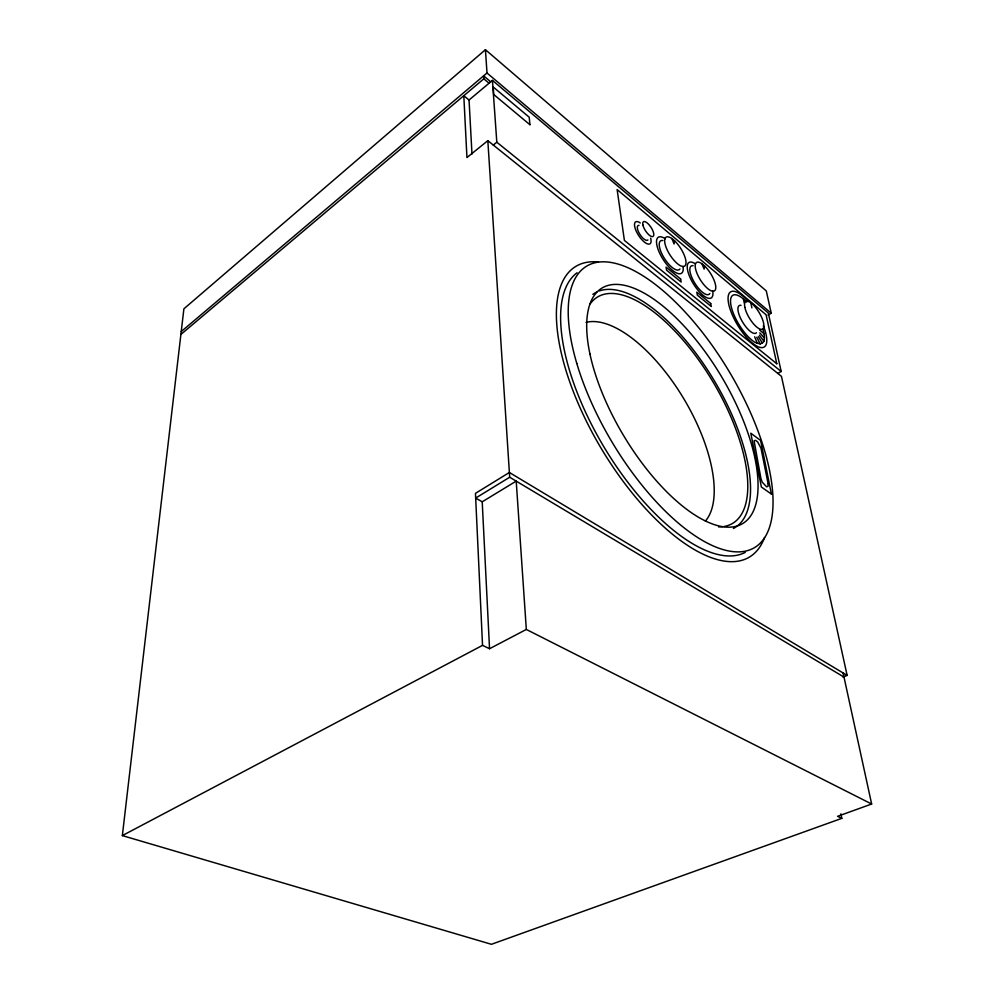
<?xml version="1.0" encoding="UTF-8"?>
<svg xmlns="http://www.w3.org/2000/svg" width="994" height="994" viewBox="0 0 994 994"><rect width="100%" height="100%" fill="white"/><g stroke="black" fill="none" stroke-linecap="round" stroke-linejoin="round"><path stroke-width="1.49" d="M840.899 813.837L841.806 818.36L491.434 944.3L122.349 835.594L183.89 308.823L485.432 49.7L766.299 290.944L771.232 313.185L768.014 315.16M704.547 265.92L704.125 269.088L701.95 263.758A16.786 6.026 57.8 0 0 698.235 276.083A16.786 6.026 57.8 0 0 715.171 290.136A16.786 6.026 57.8 0 0 704.547 265.92L701.95 263.758M674.615 240.821L674.081 243.977L671.894 238.56A17.196 6.287 57.3 0 0 667.595 250.749A17.196 6.287 57.3 0 0 685.301 265.435A17.196 6.287 57.3 0 0 674.615 240.821L671.894 238.56M181.243 331.549L486.998 72.997L485.432 49.7M180.908 334.431L483.817 78.824L483.631 75.855L490.738 81.843M471.988 154.082L469.044 100.021L492.44 80.39L768.312 313.011L781.172 371.483L777.83 373.433M842.999 677.138L847.124 675.386L781.458 376.353L487.83 140.676L466.944 157.549L463.8 95.722L469.044 100.021M493.285 145.049L496.814 142.217L492.44 80.39M487.83 140.676L509.686 477.232L475.679 498.069L482.214 501.808L489.545 648.734L526.323 629.451L871.651 804.022L843.098 672.975M482.214 501.808L516.209 481.121L526.323 629.451M746.73 302.089A28.23 9.928 58.7 0 0 731.062 305.829A28.23 9.928 58.7 0 0 755.018 342.371L760.236 343.999L763.554 342.011A28.23 9.928 58.7 0 0 762.696 328.567M122.349 835.594L482.537 645.367L489.545 648.734M871.651 804.022L837.582 816.322L841.806 818.36M509.686 477.232L843.993 677.088M847.124 675.386L509.375 472.485L475.455 493.359L482.537 645.367M496.814 142.217L781.172 371.483M483.817 78.824L489.06 83.223M486.998 72.997L771.232 313.185M759.553 329.871L764.001 333.798M759.814 332.891L764.374 337.972M759.416 335.202L763.839 341.166M758.385 336.68L762.448 343.216M756.769 337.227L760.236 343.999M754.657 336.804L757.329 343.439M750.805 302.748L751.886 307.892M743.425 299.032L744.282 303.17M586.038 322.391A116.981 51.489 59.2 0 1 683.636 398.47A116.981 51.489 59.2 0 1 705.355 521.117M722.638 526.696A131.792 55.614 59.2 0 1 718.55 526.895M590.225 303.791A131.792 55.614 59.2 0 1 712.487 381.05A131.792 55.614 59.2 0 1 723.93 526.509M592.846 294.348A136.625 57.664 59.2 0 1 596.748 292.012M599.419 290.919A136.625 57.664 59.2 0 1 718.376 387.759A136.625 57.664 59.2 0 1 733.373 528.497M764.535 537.543A169.291 71.58 59.2 0 1 601.991 449.723A169.291 71.58 59.2 0 1 598.5 262.006M745.251 552.366A163.227 68.996 59.2 0 1 604.464 447.809A163.227 68.996 59.2 0 1 577.104 272.754M756.459 332.729A16.128 5.678 58.7 0 1 741.971 321A16.128 5.678 58.7 0 1 741.015 305.332M647.902 239.952A8.76 3.28 56.7 0 1 639.627 233.95A8.76 3.28 56.7 0 1 639.043 225.34M763.305 325.746A32.268 11.344 58.7 0 1 754.819 344.893A32.268 11.344 58.7 0 1 728.354 302.077A32.268 11.344 58.7 0 1 748.333 301.517M650.685 238.2A13.133 4.933 56.7 0 1 645.392 242.822A13.133 4.933 56.7 0 1 634.893 227.464A13.133 4.933 56.7 0 1 640.285 222.954M683.064 266.442A21.433 7.927 57.2 0 1 672.913 270.703A21.433 7.927 57.2 0 1 657.046 245.94A21.433 7.927 57.2 0 1 665.359 238.784M679.946 268.939A17.146 6.337 57.2 0 1 663.855 257.521A17.146 6.337 57.2 0 1 662.849 240.523M712.71 290.894A20.924 7.592 57.8 0 1 703.292 295.504A20.924 7.592 57.8 0 1 687.836 271.312A20.924 7.592 57.8 0 1 695.44 263.882M709.84 293.503A16.736 6.076 57.8 0 1 694.483 282.644A16.736 6.076 57.8 0 1 693.129 265.709M768.138 483.842L768.051 486.29L766.622 486.836L762.236 482.165L760.969 478.735L754.073 440.764L755.502 440.33L757.676 441.932L761.019 448.282L768.138 483.842M771.406 494.08L761.379 487.01L750.805 433.198L760.634 440.479L771.406 494.08M776.799 363.767L624.394 240.411L617.125 189.568L766.088 314.763L776.799 363.767M680.629 278.979L666.067 267.125L666.576 270.194L681.151 282.048L680.629 278.979M710.722 303.493L696.806 292.149L697.353 295.206L711.294 306.537L710.722 303.493M529.914 124.722L493.732 94.505L493.198 86.975L529.218 117.217L529.914 124.722M576.806 363.469A163.861 68.375 59.2 0 0 753.216 548.34A163.861 68.375 59.2 0 0 681.996 308.699A163.861 68.375 59.2 0 0 576.806 363.469M589.939 353.976A137.147 57.143 59.2 0 0 733.92 526.758A137.147 57.143 59.2 0 0 693.427 336.73A137.147 57.143 59.2 0 0 589.939 353.976M744.841 307.308A16.177 5.616 58.7 0 0 760.969 329.349A16.177 5.616 58.7 0 0 756.869 309.109A16.177 5.616 58.7 0 0 744.841 307.308M642.894 224.979A8.784 3.255 56.7 0 0 652.114 236.622A8.784 3.255 56.7 0 0 649.79 225.626A8.784 3.255 56.7 0 0 642.894 224.979"/></g></svg>
